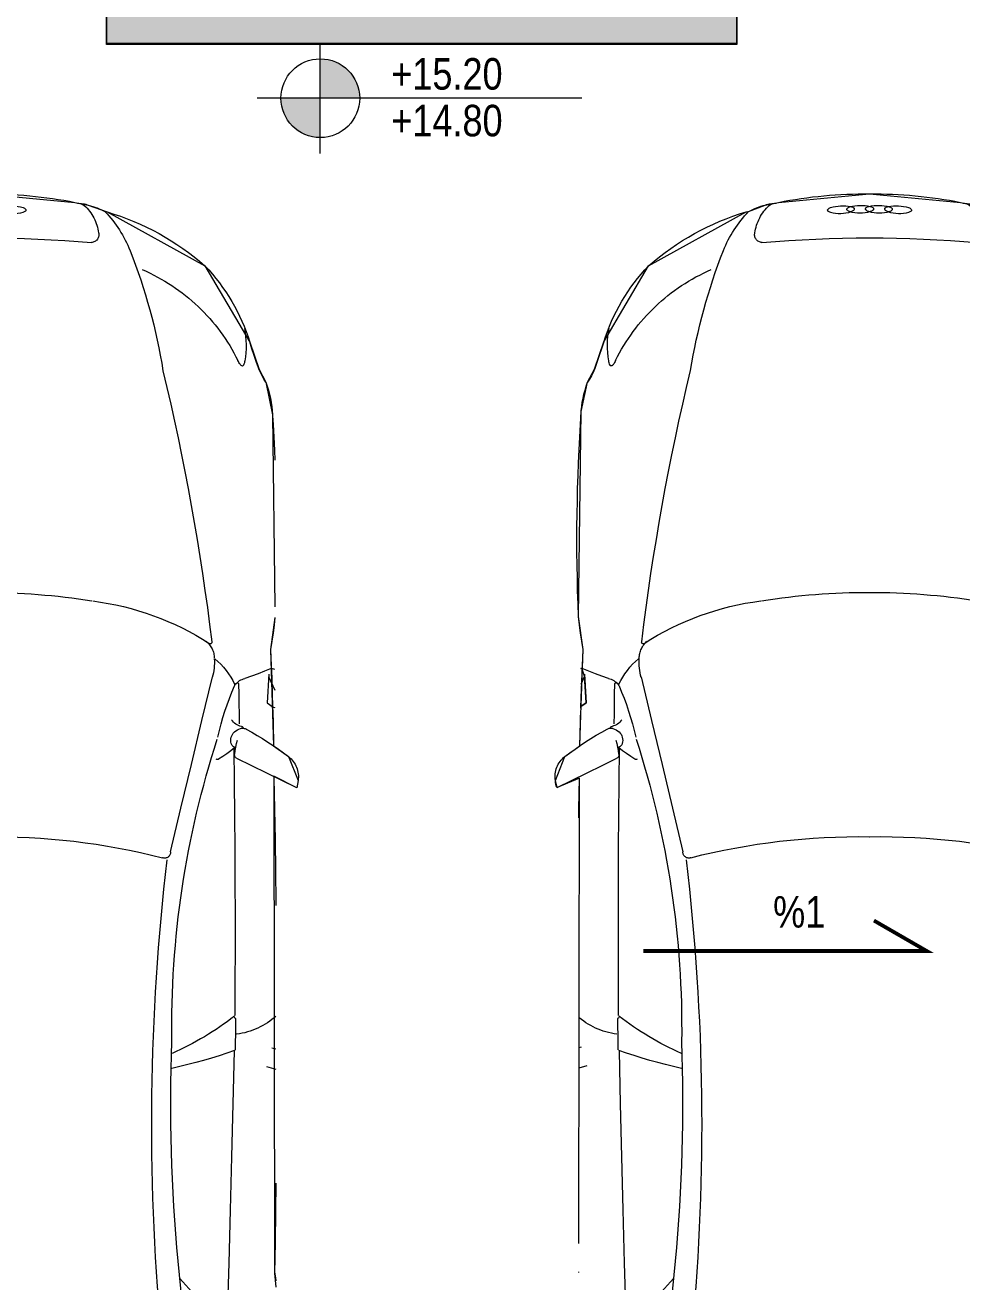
# Model space of a CAD drawing. Extents: x -1299 to 23780, y -3010 to 8106.
# Drawn here: x 20738.2 to 21035.4, y 598.6 to 997.5 of the extents above; entities that cross this region are included whole.
import ezdxf
from ezdxf.enums import TextEntityAlignment as Align
from ezdxf.xclip import XClip

# ---------------------------------------------------------------- set-up
doc = ezdxf.new("R2010")
doc.units = 0
doc.header["$LTSCALE"] = 25
doc.header["$MEASUREMENT"] = 0
doc.header["$XCLIPFRAME"] = 0
doc.layers.get('0').update_dxf_attribs({"color": 9, "lineweight": 9})
for name, color, linetype, lineweight in [('04', 9, 'Continuous', 9), ('06D', 9, 'Continuous', 9), ('21', 9, 'Continuous', 9)]:
    doc.layers.add(name, color=color, linetype=linetype, lineweight=lineweight)
doc.styles.add('Arial', font='arial.ttf', dxfattribs={"height": 2.5})
doc.styles.add('MuuM_TEXT-STANDART', font='ARIALN.TTF')

# ---------------------------------------------------------------- blocks, each defined once
blk = doc.blocks.new('p-floor mark_01')
h = blk.add_hatch(color=0)
h.dxf.hatch_style = 1
h.paths.add_polyline_path([(400, 587.5), (200, 587.5), (200, 612.5), (400, 612.5)])
h = blk.add_hatch(color=0)
h.dxf.hatch_style = 1
h.paths.add_polyline_path([(200, 12.5), (200, -12.5), (400, -12.5), (400, 12.5)])
at = {"color": 0}
for points in [[(400, 587.5), (200, 587.5), (200, 612.5), (400, 612.5), (400, 587.5)], [(200, 12.5), (200, -12.5), (400, -12.5), (400, 12.5), (200, 12.5)]]:
    blk.add_lwpolyline(points, close=True, dxfattribs=at)
blk = doc.blocks.new('Group-321-1')
at = {"lineweight": 0}
blk.add_lwpolyline([(384782.874466604, 69371.0739785558), (384782.8142959055, 69370.9298333333), (384782.0989579112, 69369.5315053641), (384782.0492403426, 69369.59011353157), (384782.0345796579, 69369.57315460613), (384782.0265719897, 69369.49133745974), (384782.0530293756, 69369.43943073365), (384781.9224232807, 69369.16272069358), (384781.8618378587, 69369.07620232357), (384781.572733821, 69368.4935200099), (384781.5478329869, 69368.4016861774), (384781.5487652927, 69368.35456400849), (384781.535104096, 69368.2638132716), (384781.5515142901, 69367.98434943637), (384781.5515142901, 69367.98434943637), (384781.7489756022, 69367.69058126317), (384781.7548534236, 69367.68634296917), (384781.7923387385, 69367.64408719695), (384781.8262591338, 69367.61685041881), (384782.0711422035, 69367.46127779443), (384782.3402966903, 69367.35298919129), (384782.3816751229, 69367.34140437085), (384782.4452552767, 69367.33317311786), (384782.7990547579, 69367.34397295988), (384783.036277071, 69367.49413952335), (384783.102098521, 69367.55806925843), (384783.1402993363, 69367.58425538782), (384783.2058003336, 69367.66632236853), (384783.5053245599, 69368.23258221608), (384783.540306937, 69368.33224291622), (384783.6890093816, 69368.59966389736), (384783.7466077069, 69368.6084239063), (384783.8084187516, 69368.66262315822), (384783.8147476728, 69368.6843675388), (384783.7336735199, 69368.6843675388), (384784.4562495247, 69370.08700017455), (384784.536334641, 69370.2161617595)], dxfattribs=at)
for centre, radius, start, end in [((384865.0478565178, 69325.718902895), 93.69606463265801, 150.8030725621275, 151.6277473261973), ((384777.8715314694, 69372.85345975014), 5.605247355084513, 330.8944123424992, 345.1643524666977), ((384783.7734386867, 69370.61255045596), 1.010455724059689, 153.0694778982191, 161.9185911851493), ((384784.1505833879, 69371.13774394048), 1.110373976815149, 185.5929860547507, 197.2706345992854), ((384822.9408911378, 69349.52026877638), 45.48090917561267, 151.9178272061257, 153.8966286939996), ((384776.6074931542, 69373.5829487619), 7.123628307055155, 326.0793961133, 338.1164433750532), ((384788.9004862178, 69367.19217391433), 5.605247355051272, 140.4917738339094, 154.7617140281527), ((384699.7854853228, 69410.54992655918), 93.69606463261509, 334.0283790765118, 334.8530537861511), ((384790.2300502175, 69366.59033784733), 7.123628307177032, 147.5396829630128, 159.5767301286856), ((384783.8462355316, 69371.29396909924), 1.110373976766852, 288.3854918774865, 300.0631404692817), ((384825.2730058789, 69347.6069514014), 48.30265178816379, 152.0551005723645, 152.1719452873196), ((384782.4027800146, 69368.6924993447), 1.563621213239431, 74.98539193690318, 82.5895034223858), ((384782.4964555969, 69369.9749909546), 0.2387884675881178, 70.63492537720325, 104.3906069724314), ((384783.6393448883, 69370.68138230266), 1.010455724038191, 323.7375350634988, 332.5866484991483), ((384821.1878617356, 69350.01289725953), 43.56496261790569, 152.4768734628505, 153.5907061841437), ((384782.7293223899, 69369.20786341075), 0.9545311043662441, 86.62790421040638, 100.5160201591195), ((384782.5618396718, 69370.15329435584), 0.0058476883975403, 151.7804776858651, 223.8989130914362), ((384780.1045679153, 69371.44513727463), 2.972654988612402, 314.8855468710587, 333.6766171440912), ((384743.6697706304, 69390.21102161384), 45.48090917596133, 331.7594977081923, 333.7382992418987), ((384782.8782287624, 69368.44844618438), 1.56362121325601, 43.06662273578132, 50.67073440441605), ((384782.149517081, 69369.49737355059), 0.1376712735919119, 137.1664338394829, 146.6021581154718), ((384967.4627986772, 69508.00272714767), 231.3789947734501, 216.7416157136026, 216.7940108203771), ((384678.7516665728, 69458.2207693468), 136.450565060422, 319.2526015187024, 319.4925882230672), ((384782.514923584, 69369.58202828282), 0.0185971796773038, 41.38587348726873, 155.3161465843415), ((384783.9579523336, 69371.21199646419), 2.158500350013701, 228.5421561994104, 243.7224231827864), ((384783.1066297746, 69369.01418730992), 0.9545311044009102, 25.14010633848291, 39.0282223038683), ((384782.098825665, 69369.52556623396), 0.07995125130081401, 143.4718717064225, 205.3483243032675), ((384786.4545019648, 69368.18564510044), 2.972654988729948, 151.9795091467883, 170.7705794288091), ((384740.7557081665, 69390.99062567906), 48.30265178813734, 333.4841811311338, 333.6010257834328), ((384782.9195613969, 69369.91120294857), 0.986771052513436, 205.1819552525269, 214.4777125467105), ((384783.8656865405, 69369.27214939585), 0.238788467603148, 21.26551931947093, 55.02120103576603), ((384795.1786366188, 69363.07501582892), 14.58723217685821, 154.131932185875, 155.3338004803067), ((384783.9724497939, 69369.42921240196), 0.0058476883722028, 261.7572125040324, 333.8756493155701), ((384781.9661107239, 69369.54334083943), 0.2494251296583731, 316.3484353704709, 326.7202074930113), ((384782.1505732413, 69369.37410034241), 0.0193525761953757, 352.1472999411857, 47.07927246585621), ((384782.2653205381, 69368.91444785756), 0.4843113183250864, 94.4328073924962, 101.9444058529415), ((384782.1667148628, 69369.41423542725), 0.0111774059663441, 312.8598860043378, 34.81050539448773), ((384782.2279977844, 69369.38900550512), 0.0083074887732057, 38.23228437482052, 92.0308323370829), ((384745.0919206057, 69389.07379500679), 43.56496261794365, 332.0654201917997, 333.1792529147895), ((384782.12392833, 69369.36343779713), 0.0208682048374519, 210.1337502563614, 261.9010480954536), ((384782.1219502368, 69369.34509301705), 0.0094106451753982, 178.2703908717264, 230.3207191817169), ((384782.1321205707, 69369.37989430026), 0.0385583782957723, 287.171053284051, 347.5367777232382), ((384791.1445365428, 69364.80545010675), 10.09567924637132, 153.3897951204581, 154.106662977346), ((384781.4440564258, 69369.96942800487), 0.9861543805361744, 309.9161742944115, 319.8631083056857), ((384782.0851622912, 69369.29985552678), 0.0488975542694614, 5.779055627024446, 50.9892651037068), ((384782.1315955954, 69369.39582904265), 0.054101346892036, 258.6932034876902, 282.7156460172121), ((384784.0188562839, 69371.18073378534), 2.158500350037419, 241.9337030407995, 257.1139701947554), ((384781.8011505917, 69367.55738424876), 1.667026785979499, 81.88636859993949, 84.94229609538489), ((384782.0500725403, 69369.26028403842), 0.0543016107197016, 255.4486190132044, 293.8595052256877), ((384782.0653454593, 69369.21232467062), 0.0035137453124988, 147.6525392057015, 275.801275964945), ((384782.3152485478, 69369.20194695273), 0.2414633490335972, 178.311176037347, 202.8016539544177), ((384782.0802959231, 69369.20745194767), 0.0065910963693464, 121.6403048658037, 166.7714618673126), ((384783.0276578171, 69368.32429630242), 1.387263075282165, 142.8162607961192, 147.1796447808552), ((384782.2723870996, 69369.02588451227), 0.1960015393010728, 137.8698248164604, 155.4347593373984), ((384782.1584124901, 69369.07403078822), 0.0723333247977811, 153.7581970164235, 202.5543009926437), ((384787.053175222, 69366.13740280231), 5.965444346038106, 150.4859381148569, 156.7364650485879), ((384783.5356271859, 69369.05808970696), 0.0185971797512997, 330.3399798796877, 84.27025324804757), ((384789.1280892799, 69366.44559309975), 7.518706228063415, 159.6869696588059, 166.351560767887), ((384782.081767011, 69369.05536290497), 0.0048078029205758, 20.93842580388289, 175.9316898251757), ((384782.8575929597, 69369.5028645388), 0.8908880835858148, 210.0252118511443, 235.5657263307475), ((384916.0428692806, 69336.41654079402), 136.4505650603141, 166.163538255242, 166.4035248560552), ((384783.6274330567, 69370.50178279419), 2.151138606382601, 233.7693723993977, 242.935324073966), ((384783.54604492, 69368.7124371674), 0.0083074889180692, 33.62529393752668, 87.42384260969322), ((384783.1386963838, 69368.46613426688), 0.4843113183116574, 23.71172052802407, 31.22331903545619), ((384783.8241060239, 69368.58961106937), 0.2494251295861567, 158.9359187462275, 169.3076908972172), ((384783.6022679833, 69368.67734995321), 0.0111774059668472, 90.84562145838028, 172.7962398346345), ((384788.1969488004, 69600.02189305398), 231.3789947734216, 268.8621154051777, 268.9145106185428), ((384783.6798451307, 69368.71183904549), 0.1376712734655701, 339.0539681991913, 348.4896925480284), ((384784.4746301554, 69368.4138006111), 0.986154380546764, 165.793018057383, 175.739952030911), ((384783.5945304599, 69368.62922294658), 0.0385583783638112, 138.119348756019, 198.4850731161236), ((384783.5790662786, 69368.64083888808), 0.0193525762280166, 78.57685456609488, 133.5088265712049), ((384783.7323015347, 69368.68708479892), 0.0799512512683751, 280.3078022265083, 342.1842546616202), ((384783.6344523101, 69370.4981797329), 2.151138606369366, 242.7208023194934, 251.8867539776508), ((384774.624146454, 69373.28555112693), 10.09567924627692, 331.5494633472379, 332.2663313727987), ((384783.5568694275, 69368.54441179225), 0.0488975541103994, 74.66686139083411, 119.877070890817), ((384770.8665620931, 69375.55467562375), 14.58723217680829, 330.3223259399804, 331.5241941538019), ((384783.607783936, 69368.63808505546), 0.0541013465061648, 202.9404803543278, 226.9629228572176), ((384783.5721818515, 69368.60067290803), 0.0094106453711274, 255.3354071543315, 307.3857353745208), ((384783.5859344696, 69368.61297369262), 0.0208682049644928, 223.755078100961, 275.522375956357), ((384783.5672203709, 69369.578752353), 0.9867710528856712, 271.1784137743861, 280.4741711580764), ((384781.8971335092, 69368.35772794568), 0.3520556503604513, 155.674600036337, 172.8272365742936), ((384783.225122789, 69368.53683462628), 0.1960015392361341, 330.2213669267638, 347.786301640769), ((384783.3431940654, 69368.67429102039), 0.2414633488211516, 282.854472456326, 307.3449501831015), ((384783.4846254346, 69368.48659390149), 0.0065910965856936, 318.8846656675594, 4.015819336332199), ((384783.5451708903, 69368.49283333213), 0.0543016106825458, 191.7966211245937, 230.2075072471659), ((384783.4972995813, 69368.47728660278), 0.0035137453697357, 209.8548504763201, 338.0035861865044), ((384783.2715557018, 69369.29037283272), 0.8908880832961521, 250.0903999861584, 275.6309143837634), ((384783.3306810764, 69368.47229221054), 0.0723333248765244, 283.1018253822615, 331.8979294430074), ((384782.3066148866, 69367.29792377226), 1.667026786108718, 40.71383002182053, 43.76975784659761), ((384781.2507015888, 69368.37223716514), 0.2985871932513548, 356.6067216570964, 5.66016134063183), ((384777.1322378698, 69372.60319780724), 7.518706227856923, 319.3045656259003, 325.9691568272747), ((384783.3601909798, 69368.39913358222), 0.0048078029345668, 309.7244379823752, 104.7176999173818), ((384764.3471729328, 69370.88590239074), 17.38678604634456, 351.3261701355285, 351.6312925582594), ((384781.8006690071, 69368.14100545777), 0.280929753177643, 142.9980094470155, 163.9070246264475), ((384781.6108113529, 69368.28765831693), 0.0411438464539288, 126.4312649320135, 146.9765236121961), ((384781.5893623901, 69368.31792605919), 0.0039790854840795, 74.7911836373757, 133.7856326445536), ((384781.584452327, 69368.31345056061), 0.0102270300912391, 1.637601306852396, 54.39629475396457), ((384781.5006214761, 69368.30128172236), 0.09488540598161099, 358.816994299394, 7.383893231302007), ((384782.2147994305, 69368.74154560432), 1.387263075243673, 338.4764815404474, 342.8398656467571), ((384782.2011879791, 69368.28944747361), 0.605781818662173, 179.0659416800502, 219.4797755979876), ((384782.1372638864, 69368.15895853838), 0.6112208503833015, 170.0439005854987, 196.5990624265012), ((384778.0913312027, 69370.73761757957), 5.965444345839508, 328.9196613507256, 335.1701882821022), ((384783.5739930695, 69367.65105117156), 1.842265409779598, 162.0198581950229, 174.3283621307194), ((384782.3165630052, 69368.28534245209), 0.8221291455187599, 201.4761581976096, 226.3392365936705), ((384782.1191241487, 69367.79541977035), 0.3802511141003176, 174.3104731621578, 196.6697420161616), ((384781.8273504815, 69367.73204394888), 0.0243161162774968, 63.76494991939244, 169.9952658025476), ((384784.0991778646, 69371.38049728776), 4.273889901050794, 238.0489160236515, 242.634110258559), ((384781.9404698478, 69367.68894818542), 0.1449324580838845, 160.421482749868, 200.1827664714715), ((384781.9366804474, 69367.80858158108), 0.2188669085750566, 213.4366515774982, 228.8732714406686), ((384781.3492981713, 69368.79301194695), 1.842265409917505, 311.3277641313319, 323.6362681777017), ((384781.8625836541, 69367.70928803753), 0.0958410027359276, 222.8672589702789, 244.0074838356121), ((384781.8297528776, 69367.64896682558), 0.0272133221992764, 202.2017716436486, 232.2843354215208), ((384782.9009679686, 69367.8424484893), 0.3520556507087822, 312.828889903144, 329.9815262294022), ((384782.6953174758, 69368.71429539406), 1.399874235631634, 231.6245645209734, 243.520375042481), ((384781.9794815796, 69367.56597502658), 0.00393016241724, 106.1480038918371, 191.2356342870596), ((384781.9925914531, 69367.56896170812), 0.0173747610563239, 192.4725242850968, 226.4338394067552), ((384781.9841570788, 69367.54772153107), 0.0227713724609817, 79.74326276873546, 104.6743466444739), ((384782.0763397061, 69367.65717715042), 0.1390124710729419, 226.4812893768036, 253.2418444075125), ((384781.967943566, 69367.46729640094), 0.104786947275816, 43.02744566408024, 79.06399564217247), ((384784.0734452068, 69371.3937061488), 4.273889901074466, 243.0220161175712, 247.6072103573131), ((384782.668248841, 69368.04969990898), 0.6057818186550332, 266.1763506422281, 306.5901848306168), ((384782.7811054278, 69367.6377364765), 0.2809297532821471, 321.7491018256342, 342.658117023229), ((384783.0862381875, 69367.48736692885), 0.0948854059176445, 118.2722331390893, 126.839132111113), ((384795.1853947904, 69355.05629817258), 17.38678604633298, 134.0248337296906, 134.3299561979312), ((384783.0472591229, 69367.56257547026), 0.0102270301144433, 71.25983290709485, 124.0185261504152), ((384783.0109369656, 69367.56895817883), 0.0411438464094715, 338.6796030238081, 359.2248616074733), ((384783.0480334304, 69367.56917389837), 0.0039790853336872, 351.8704943628009, 50.86494417038347), ((384783.2895747219, 69367.32566078023), 0.2985871930353492, 119.995965032492, 129.049404645721), ((384782.0325342913, 69367.53539302167), 0.0039301626079234, 108.0078665659346, 193.0954979226211), ((384782.0455403257, 69367.53880361159), 0.0173747611132521, 194.3323887197008, 228.293703100671), ((384782.0377997459, 69367.51730088591), 0.0227713723763501, 81.60312753151732, 106.534210751136), ((384782.1263814225, 69367.62969063593), 0.1390124710983048, 228.3411537296626, 255.10170880669), ((384782.042998359, 69367.54591466028), 0.0228623931432975, 252.8527719302951, 277.4763585965605), ((384782.0242049767, 69367.43639191361), 0.1047869471821187, 44.88731007092645, 80.92386002675111), ((384782.022284549, 69367.51841321128), 0.030184117365996, 24.43778123601803, 42.48023936365998), ((384782.0456562727, 69367.52817047927), 0.0049340362184041, 273.6821905129262, 33.68219178308402), ((384782.0856428842, 69367.5070749807), 0.0049340361836441, 90.11406990416125, 210.1140720258274), ((384782.0905347122, 69367.48222519677), 0.0301841173821539, 81.31602286477012, 99.35848025596957), ((384782.0782822861, 69367.40863342576), 0.1047869470903695, 44.73226628780361, 80.76881625816543), ((384782.0768583335, 69367.48924543503), 0.0301841174668981, 26.29764567827616, 44.3401035592378), ((384782.1018671087, 69367.51473624732), 0.0228623932079406, 206.3199036467378, 230.9434898851241), ((384782.1757827103, 69367.60433240255), 0.1390124710651526, 230.5544175494868, 257.3149725257593), ((384782.0966686701, 69367.51740466391), 0.0228623930939039, 254.7126363867601, 279.3362230561346), ((384782.099901072, 69367.49975609347), 0.0049340363351814, 275.5420560551542, 35.54205451561253), ((384782.1403507636, 69367.47956273769), 0.0049340363000382, 91.97393460065123, 211.973935471551), ((384782.1563177943, 69367.48774652643), 0.0228623929562839, 208.179767933893, 232.8033541215398), ((384782.146046516, 69367.45488480931), 0.030184117315496, 83.17588705196576, 101.2183454130342), ((384782.2272866086, 69367.57969441717), 0.1390124711764063, 232.4142818747512, 259.1748370846415), ((384782.1490580919, 69367.48566678428), 0.017374760919182, 257.3624225700835, 291.3237376171514), ((384782.1361889694, 69367.38093415352), 0.1047869472207114, 46.59213081778669, 82.6286806264869), ((384782.1360986119, 69367.46684297836), 0.0227713724816486, 19.1219158435863, 44.05299919335773), ((384782.153868352, 69367.47311089128), 0.0039301625266179, 292.5606285544276, 17.64826017318684), ((384782.5994852302, 69367.92169515246), 0.6112208505875798, 289.0570639881478, 315.6122256565616), ((384782.7254130076, 69368.69884702105), 1.399874235663834, 242.1357512690006, 254.031561633046), ((384782.2044273679, 69367.46022396332), 0.0173747609343597, 259.2222874933464, 293.1836022734426), ((384782.1920856431, 69367.44098947325), 0.0227713724379093, 20.98178005935979, 45.91286328079484), ((384782.2096425963, 69367.4478308022), 0.00393016250336, 294.4204922045911, 19.5081227562845), ((384782.4332587367, 69367.42102446435), 0.0243161161897754, 315.6608603763217, 61.89117663580639), ((384782.3323026803, 69367.48781600955), 0.1449324580284345, 285.4733600371055, 325.2346436156128), ((384782.3146730294, 69367.69504234257), 0.3802511142623957, 288.9863843949592, 311.3456532616339), ((384782.3942307805, 69367.43638762094), 0.0958410028102468, 241.6486427703407, 262.7888675763328), ((384782.364355668, 69367.37454923353), 0.0272133223830799, 253.3717913403474, 283.4543547948513), ((384782.431717333, 69367.55447361052), 0.2188669085771363, 256.7828547440725, 272.2194747242026), ((384782.5976590696, 69368.14105269796), 0.8221291456024498, 259.3168899770112, 284.1799681154629)]:
    blk.add_arc(centre, radius, start, end, dxfattribs=at)
blk = doc.blocks.new('Group-322-1')
for p, q in [((384781.3309641568, 69370.2104697988), (384781.2966316729, 69370.15966860272)), ((384781.5742777752, 69369.973699667), (384781.3309641568, 69370.2104697988)), ((384781.2966316729, 69370.15966860272), (384781.2702521096, 69370.0915810887)), ((384781.2702521096, 69370.0915810887), (384781.2556898023, 69370.01723791294)), ((384781.2351737056, 69370.03731856635), (384781.1990561203, 69370.00453540025)), ((384781.2556898023, 69370.01723791294), (384781.2351737056, 69370.03731856635)), ((384781.1990561203, 69370.00453540025), (384781.1618778257, 69369.97313559407)), ((384781.7840171732, 69369.47056705169), (384781.1997322143, 69370.00397158567)), ((384781.9623075614, 69369.39405936758), (384781.2556904472, 69370.01686126401)), ((384781.2556904472, 69370.01686126401), (384781.2754445061, 69369.99908607303)), ((384781.1618778257, 69369.97313559407), (384781.1406990381, 69369.9383064104)), ((384781.6544890142, 69369.86906011369), (384781.5742777752, 69369.973699667)), ((384781.1406990381, 69369.9383064104), (384781.6919448003, 69369.43474844545)), ((384781.7823085761, 69369.66068357282), (384781.6544890142, 69369.86906011369)), ((384781.9441065457, 69369.42450143059), (384781.7823085761, 69369.66068357282)), ((384781.6228159526, 69369.410935877), (384781.7921490121, 69369.46948593174)), ((384781.7921490121, 69369.46948593174), (384781.8012634438, 69369.46466192513)), ((384781.8012634438, 69369.46466192513), (384781.8316628702, 69369.4192959392)), ((384781.8240559072, 69369.44527857442), (384781.8377311785, 69369.45634575747)), ((384781.8377311785, 69369.45634575747), (384781.8620362918, 69369.44348156192)), ((384781.8620362918, 69369.44348156192), (384781.8992648272, 69369.41829226926)), ((384781.9862521561, 69369.35965170136), (384781.9441065457, 69369.42450143059)), ((384781.6182764193, 69369.3950493086), (384781.6228159526, 69369.410935877)), ((384781.6494249494, 69369.36209115737), (384781.6182764193, 69369.3950493086)), ((384781.7937180371, 69369.38451318267), (384781.6889143468, 69369.35947822875)), ((384781.8225679473, 69369.39118342352), (384781.7937180371, 69369.38451318267)), ((384781.8894124917, 69369.36312169716), (384781.8225679473, 69369.39118342352)), ((384781.8316628702, 69369.4192959392), (384781.8726861343, 69369.40491804168)), ((384781.8992648272, 69369.41829226926), (384781.9205326289, 69369.385060956)), ((384781.9205326289, 69369.385060956), (384781.9175146759, 69369.37203770633)), ((384781.6889143468, 69369.35947822875), (384781.6494249494, 69369.36209115737)), ((384781.7663819641, 69369.38067696782), (384781.9464483797, 69369.21768066562)), ((384781.9083988239, 69369.36222441617), (384781.8894124917, 69369.36312169716)), ((384781.9175146759, 69369.37203770633), (384781.9083988239, 69369.36222441617)), ((384781.9691917831, 69369.30809108747), (384781.9114439377, 69369.36061321036)), ((384781.9699670123, 69369.32571199241), (384781.9862521561, 69369.35965170136)), ((384781.9978159477, 69369.3289852735), (384781.9767450062, 69369.34831438785)), ((384781.9625411525, 69369.22983487732), (384782.0080103743, 69369.30884947316)), ((384781.9659320429, 69369.23621621933), (384781.9699670123, 69369.32571199241)), ((384782.0080103743, 69369.30884947316), (384781.9978159477, 69369.3289852735))]:
    blk.add_line(p, q)
blk.add_lwpolyline([(384781.3309641568, 69370.2104697988), (384781.5742777752, 69369.973699667), (384781.6544890142, 69369.86906011369), (384781.7823085761, 69369.66068357282), (384781.9441065457, 69369.42450143059), (384781.9862521561, 69369.35965170136), (384781.979569146, 69369.34572370528), (384781.9978159477, 69369.3289852735), (384782.0080103743, 69369.30884947316), (384781.9659320429, 69369.23621621933), (384781.9464483797, 69369.21768066562), (384781.7687364256, 69369.37854570683), (384781.6889143468, 69369.35947822875), (384781.6494249494, 69369.36209115737), (384781.6182764193, 69369.3950493086), (384781.6228159526, 69369.410935877), (384781.6919448003, 69369.43474844545), (384781.1406990381, 69369.9383064104), (384781.1618778257, 69369.97313559407), (384781.1990561203, 69370.00453540025), (384781.2351737056, 69370.03731856635), (384781.2556904472, 69370.01686126401), (384781.2702521096, 69370.0915810887), (384781.2966316729, 69370.15966860272)], close=True)
blk = doc.blocks.new('Group-323-1')
for p, q in [((384783.7402611368, 69368.50330517988), (384784.0264823449, 69368.50947018909)), ((384784.0264823449, 69368.50947018909), (384784.2703057658, 69368.52704183228)), ((384784.2703057658, 69368.52704183228), (384784.4020845771, 69368.52284375993)), ((384784.4020845771, 69368.52284375993), (384784.7362903661, 69368.46311015943)), ((384783.571327544, 69368.40483516964), (384783.6090372684, 69368.48783356209)), ((384783.5745369654, 69368.41130967945), (384783.644911511, 69368.46674610872)), ((384783.6090372684, 69368.48783356209), (384783.6313412752, 69368.49128437032)), ((384783.6313412752, 69368.49128437032), (384783.6593285118, 69368.48542656863)), ((384783.644911511, 69368.46674610872), (384783.663000742, 69368.49975958318)), ((384783.663000742, 69368.49975958318), (384783.7402611368, 69368.50330517988)), ((384783.704915864, 69368.50035426993), (384784.622829113, 69368.28910745757)), ((384783.6310442009, 69368.45584679763), (384783.7073798072, 69368.4395292533)), ((384783.7131256016, 69368.45112057833), (384783.7104637778, 69368.43799373138)), ((384783.7104637778, 69368.43799373138), (384783.7222580326, 69368.42308797817)), ((384783.7219497185, 69368.46116289035), (384783.7131256016, 69368.45112057833)), ((384783.7613488951, 69368.46324722383), (384783.7219497185, 69368.46116289035)), ((384783.8035147688, 69368.4476747024), (384783.7613488951, 69368.46324722383)), ((384783.8015624606, 69368.40889742077), (384783.7659706065, 69368.43385442387)), ((384783.828133333, 69368.43542103567), (384783.8035147688, 69368.4476747024)), ((384783.8271097688, 69368.4178583508), (384783.828133333, 69368.43542103567)), ((384784.7362903661, 69368.46311015943), (384784.7150170126, 69368.40560428653)), ((384783.7222580326, 69368.42308797817), (384783.7840181142, 69368.38512291625)), ((384783.8561443703, 69368.41063321363), (384783.8015624606, 69368.40889742077)), ((384783.8653762858, 69368.40603803814), (384783.8561443703, 69368.41063321363)), ((384783.9164834729, 69368.23431194985), (384783.8653762858, 69368.40603803814)), ((384783.8709940066, 69368.40006000853), (384784.644966776, 69368.2361226341)), ((384784.7150170126, 69368.40560428653), (384784.6750615347, 69368.34448677108)), ((384783.8082251638, 69368.3333419442), (384783.5708295417, 69368.38467446032)), ((384783.7840181142, 69368.38512291625), (384783.7954112723, 69368.3577915169)), ((384783.7954112723, 69368.3577915169), (384783.8361462371, 69368.25803568994)), ((384784.6750615347, 69368.34448677108), (384784.6231355615, 69368.28932644233)), ((384784.626010045, 69368.14988184643), (384783.8955462293, 69368.30436527118)), ((384784.622829113, 69368.28910745757), (384784.5968720969, 69368.29480074949)), ((384784.6231355615, 69368.28932644233), (384784.6514101543, 69368.28435751061)), ((384784.6514101543, 69368.28435751061), (384784.645818966, 69368.23590181375)), ((384783.8361462371, 69368.25803568994), (384783.86128371, 69368.22746859389)), ((384783.86128371, 69368.22746859389), (384783.906219331, 69368.22136444759)), ((384783.906219331, 69368.22136444759), (384783.9164834729, 69368.23431194985)), ((384784.645818966, 69368.23590181375), (384784.6419700988, 69368.18739037545)), ((384784.6419700988, 69368.18739037545), (384784.626010045, 69368.14988184643))]:
    blk.add_line(p, q)
blk.add_lwpolyline([(384783.6294673565, 69368.49099444332), (384783.6555773802, 69368.48621169027), (384783.663000742, 69368.49975958318), (384784.0264823449, 69368.50947018909), (384784.2703057658, 69368.52704183228), (384784.4020845771, 69368.52284375993), (384784.7362903661, 69368.46311015943), (384784.7150170126, 69368.40560428653), (384784.6750615347, 69368.34448677108), (384784.622829113, 69368.28910745757), (384784.6514101543, 69368.28435751061), (384784.6419700988, 69368.18739037545), (384784.626010045, 69368.14988184643), (384783.8955462293, 69368.30436527118), (384783.9164834729, 69368.23431194985), (384783.906219331, 69368.22136444759), (384783.86128371, 69368.22746859389), (384783.8361462371, 69368.25803568994), (384783.8051210931, 69368.33401314345), (384783.5708295417, 69368.38467446032)], close=True)
blk = doc.blocks.new('Group-324-1')
for p, q in [((384781.7732981094, 69371.04975641977), (384781.7030633973, 69371.01214101269)), ((384782.5365701721, 69370.33353042549), (384781.7732981094, 69371.04975641977)), ((384781.7030633973, 69371.01214101269), (384781.6523832174, 69370.973526041)), ((384782.4940900951, 69370.28828495357), (384781.7252166032, 69371.0159906559)), ((384781.805709546, 69371.01495884833), (384782.0320862051, 69370.99985299236)), ((384782.0320862051, 69370.99985299236), (384782.1497425348, 69371.0007163562)), ((384782.1497425348, 69371.0007163562), (384782.6140758272, 69370.55710909666)), ((384781.6523832174, 69370.973526041), (384781.6498946328, 69370.94992398571)), ((384781.6498946328, 69370.94992398571), (384781.7010726659, 69370.8823516318)), ((384781.7010726659, 69370.8823516318), (384782.4371092374, 69370.20628717559)), ((384782.6140758272, 69370.55710909666), (384782.5544907741, 69370.46243923297)), ((384782.5544907741, 69370.46243923297), (384782.5075547385, 69370.35963338667))]:
    blk.add_line(p, q)
blk.add_lwpolyline([(384782.6140758272, 69370.55710909666), (384782.1497425348, 69371.0007163562), (384782.0320862051, 69370.99985299236), (384781.8107390549, 69371.01462323495), (384781.7732981094, 69371.04975641977), (384781.7030633973, 69371.01214101269), (384781.6523832174, 69370.973526041), (384781.6498946328, 69370.94992398571), (384781.7010726659, 69370.8823516318), (384782.4371092374, 69370.20628717559), (384782.5131192188, 69370.35553592407), (384782.507914005, 69370.36042030228), (384782.5544907741, 69370.46243923297)], close=True)
blk = doc.blocks.new('Group-325-1')
for p, q in [((384784.2698871424, 69369.70886218158), (384784.2276822375, 69369.60526919109)), ((384784.9009817879, 69369.59006674477), (384784.2698871424, 69369.70886218158)), ((384784.2276822375, 69369.60526919109), (384784.1714941047, 69369.50721345612)), ((384784.9688495133, 69369.49395363855), (384784.9009817879, 69369.59006674477)), ((384784.1333723057, 69369.51557936247), (384785.1602220109, 69369.31274051062)), ((384785.1130556256, 69369.31879891879), (384784.9688495133, 69369.49395363855)), ((384784.1213620099, 69369.45469042727), (384785.1608048355, 69369.25399003533)), ((384785.0662779505, 69369.1564862589), (384784.0879369938, 69369.3605988651)), ((384785.1602220109, 69369.31274051062), (384785.1705872749, 69369.2337443404)), ((384785.1705872749, 69369.2337443404), (384785.1687440238, 69369.17005604398)), ((384785.1510148406, 69369.15427865107), (384785.0662779505, 69369.1564862589)), ((384785.1687440238, 69369.17005604398), (384785.1510148406, 69369.15427865107))]:
    blk.add_line(p, q)
blk.add_lwpolyline([(384784.2698871424, 69369.70886218158), (384784.9009817879, 69369.59006674477), (384784.9688495133, 69369.49395363855), (384785.1098517356, 69369.32269040761), (384785.1602220109, 69369.31274051062), (384785.1705872749, 69369.2337443404), (384785.1687440238, 69369.17005604398), (384785.1510148406, 69369.15427865107), (384785.0662779505, 69369.1564862589), (384784.0879369938, 69369.3605988651), (384784.1366156025, 69369.45174519361), (384784.1660041023, 69369.50913343749), (384784.1719241902, 69369.50796401237), (384784.2276822375, 69369.60526919109)], close=True)
blk = doc.blocks.new('p-audi_arac')
at = {"layer": '04', "xscale": 99.99999999999999, "yscale": 99.99999999999999, "zscale": 99.99999999999999, "rotation": 117.1763778173343}
for name in ['Group-321-1', 'Group-323-1', 'Group-325-1', 'Group-324-1', 'Group-322-1']:
    blk.add_blockref(name, (23745751.03005597, -31061967.79136416), dxfattribs=at)
blk = doc.blocks.new('p-audi_floor marks')
at = {"layer": '04'}
ref = blk.add_blockref('p-audi_arac', (1761.315548271454, -824.7932923851271), dxfattribs=dict(at, xscale=-1, rotation=270))
XClip(ref).set_block_clipping_path([(442.9100702572978, 108.13340194914053), (425.87143632766674, 108.13340194914053), (407.2241896280102, 97.47850997575006), (396.2257734519443, 99.02327652921304), (399.14577108219214, 107.47031665143004), (75.44537290855783, 107.47031665143004), (75.44537290855806, 292.3853972147299), (398.3798216949434, 292.3853972147299), (398.3798216949434, 303.69640381251156), (416.50611721305904, 303.69640381251156), (416.50611721305904, 292.0856582628003), (620.4144020041493, 292.0856582628003), (620.4144020041493, 90.49694499821271)])
ref = blk.add_blockref('p-audi_arac', (2042.39130499975, -824.7932923851271), dxfattribs=dict(at, xscale=-1, rotation=270))
XClip(ref).set_block_clipping_path([(442.9100702572978, 108.13340194914053), (425.87143632766674, 108.13340194914053), (407.2241896280102, 97.47850997575006), (396.2257734519443, 99.02327652921304), (399.14577108219214, 107.47031665143004), (75.44537290855783, 107.47031665143004), (75.44537290855806, 292.3853972147299), (398.3798216949434, 292.3853972147299), (398.3798216949434, 303.69640381251156), (416.50611721305904, 303.69640381251156), (416.50611721305904, 292.0856582628003), (620.4144020041493, 292.0856582628003), (620.4144020041493, 90.49694499821271)])
at = {"layer": '06D', "color": 253}
for p in [(1800, -173.1941707850492), (1800, -773.6991664224647)]:
    blk.add_blockref('p-floor mark_01', p, dxfattribs=at)
blk = doc.blocks.new('0_elevationtarget-p')
h = blk.add_hatch(color=256)
h.paths.add_polyline_path([(2.5, 0, 0.4142135623730951), (0, 2.5), (0, 0)])
h.paths.add_polyline_path([(0, 0), (-2.5, 0, 0.4142135623730951), (0, -2.5)])
blk.add_line((0, -3.5), (0, 3.5))
blk.add_lwpolyline([(16.60457400992163, 0), (-4, 0)])
blk.add_circle((0, 0), 2.5)
at = {"style": 'Arial'}
blk.add_attdef('BITMISKOT', text='', height=2, dxfattribs=at).set_placement((4.5, 0), align=Align.BOTTOM_LEFT)
blk.add_attdef('KABAKOT', text='', height=2, dxfattribs=at).set_placement((4.5, -0.592087312414734), align=Align.TOP_LEFT)

msp = doc.modelspace()

# ---------------------------------------------------------------- linework, layer by layer
at = {"layer": '21', "const_width": 1.199999999999999}
msp.add_lwpolyline([(20934.29933876387, 703.5884027660139), (21024.29933876387, 703.5884027660139), (21007.53093414151, 713.2696456886115)], dxfattribs=at)

# ---------------------------------------------------------------- block references
at = {"layer": '04', "color": 252}
msp.add_blockref('p-audi_floor marks', (18763.99999999921, 1177.499995651093), dxfattribs=at)
at = {"layer": '21'}
ref = msp.add_blockref('0_elevationtarget-p', (20831.83064370208, 974.2893758481086), dxfattribs=dict(at, xscale=5, yscale=5, zscale=0.5))
ref.add_attrib('BITMISKOT', '+15.20', dxfattribs={"layer": '0', "height": 10, "style": 'MuuM_TEXT-STANDART'}).set_placement((20854.33064370208, 974.020108383288), align=Align.BOTTOM_LEFT)
ref.add_attrib('KABAKOT', '+14.80', dxfattribs={"layer": '0', "height": 10, "style": 'MuuM_TEXT-STANDART'}).set_placement((20854.33064370208, 959.187225563278), align=Align.BOTTOM_LEFT)

# ---------------------------------------------------------------- texts
at = {"layer": '21', "insert": (20992.09560043333, 721.0140301859427), "char_height": 10, "width": 119.8316437001303, "attachment_point": 3, "style": 'MuuM_TEXT-STANDART'}
msp.add_mtext('%1', dxfattribs=at)

doc.saveas('drawing.dxf')
